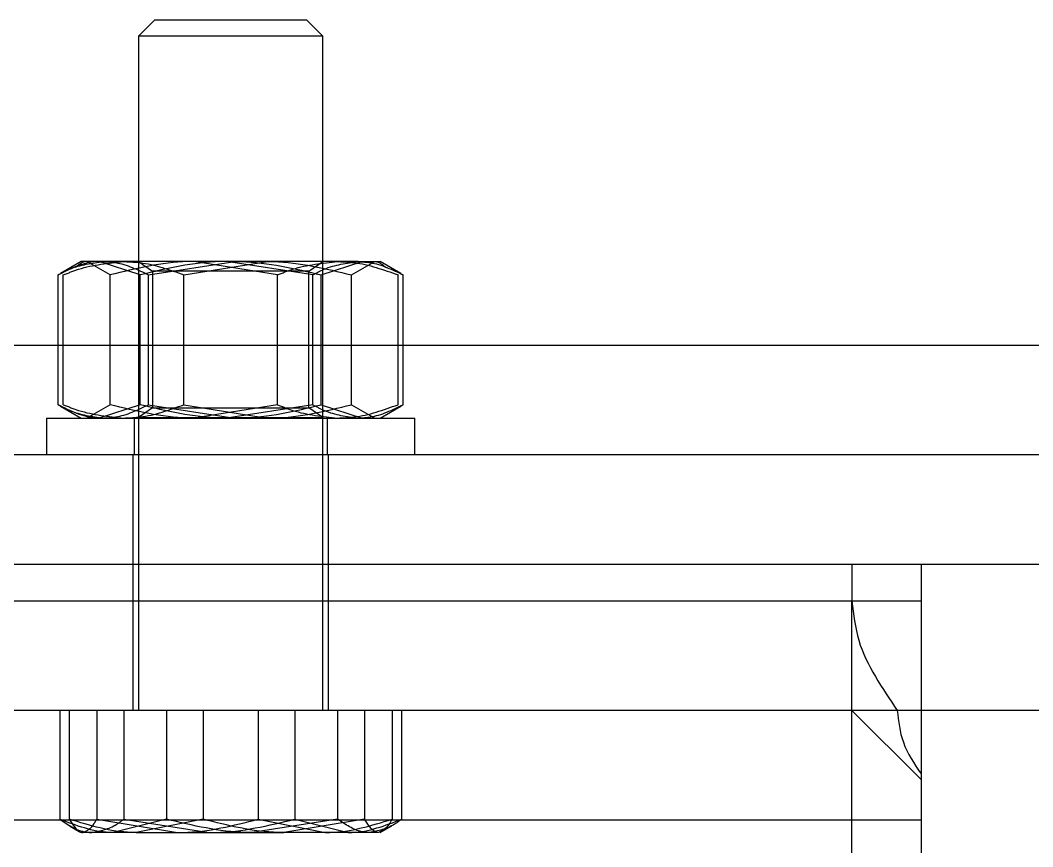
# Model space of a CAD drawing. Header units: metres. Extents: x 0 to 21025, y 0 to 14850.
# Drawn here: x 2212.85 to 2256.85, y 9034.35 to 9070.27 of the extents above; entities that cross this region are included whole.
import ezdxf

# ---------------------------------------------------------------- set-up
doc = ezdxf.new("R2010")
doc.units = ezdxf.units.M
doc.header["$LTSCALE"] = 25
doc.linetypes.add('HIDDEN2', pattern=[4.7625, 3.175, -1.5875])
doc.layers.add('SL4', color=4, linetype='Continuous')
doc.layers.add('ST1', color=7, linetype='HIDDEN2')

msp = doc.modelspace()

# ---------------------------------------------------------------- linework, layer by layer
at = {"layer": 'SL4'}
for p, q in [((2085.802, 9056.144), (2875.564, 9056.144)), ((2875.564, 9046.619), (1925.562, 9046.619)), ((2251.996, 9046.619), (2251.996, 9045.026)), ((2251.996, 9046.619), (2251.996, 9040.269)), ((2251.996, 9045.026), (1961.996, 9045.026)), ((2251.996, 9045.026), (2248.996, 9045.026)), ((2248.996, 9040.269), (2248.996, 9045.026)), ((2251.996, 9045.026), (2251.996, 9040.269)), ((2248.996, 9040.269), (1957.238, 9040.269)), ((2214.983, 9040.269), (2214.983, 9035.549)), ((2220.806, 9040.269), (2220.806, 9035.549)), ((2227.818, 9040.269), (2227.818, 9035.549)), ((2229.009, 9040.269), (2229.009, 9035.549)), ((2251.996, 9037.269), (2248.996, 9040.269)), ((2248.996, 9035.506), (2248.996, 9040.269)), ((2251.996, 9040.269), (2250.966, 9040.269)), ((2251.996, 9040.269), (2251.996, 9037.515)), ((2258.346, 9040.269), (2251.996, 9040.269)), ((2251.996, 9040.269), (2251.996, 9008.519)), ((2215.019, 9035.506), (1988.496, 9035.506)), ((2220.806, 9035.549), (2217.894, 9034.969)), ((2227.818, 9035.549), (2224.312, 9034.969)), ((2248.996, 9035.506), (2228.983, 9035.506)), ((2251.996, 9035.506), (2248.996, 9035.506)), ((2248.996, 9013.276), (2248.996, 9035.506)), ((2215.412, 9035.017), (2215.496, 9034.969)), ((2217.894, 9034.969), (2215.498, 9034.969)), ((2217.894, 9034.969), (2224.312, 9034.969)), ((2228.413, 9034.969), (2224.312, 9034.969))]:
    msp.add_line(p, q, dxfattribs=at)
for points, knots in [([(2248.996, 9045.026), (2249.061, 9044.449), (2249.192, 9043.296), (2249.99, 9041.72), (2250.638, 9040.757), (2250.966, 9040.269)], [0, 0, 0, 0, 0.331384, 0.661532, 1, 1, 1, 1]), ([(2250.966, 9040.269), (2251.016, 9039.802), (2251.118, 9038.841), (2251.698, 9037.965), (2251.996, 9037.515)], [0, 0, 0, 0, 0.485291, 1, 1, 1, 1]), ([(2217.894, 9034.969), (2217.825, 9034.969), (2216.842, 9034.977), (2215.879, 9035.274), (2214.983, 9035.549)], [0, 0, 0, 0, 0.070215, 1, 1, 1, 1]), ([(2214.983, 9035.549), (2215.132, 9035.314), (2215.328, 9035.004), (2215.529, 9034.976), (2215.578, 9034.969)], [0, 0, 0, 0, 0.7581486, 1, 1, 1, 1]), ([(2224.312, 9034.969), (2224.229, 9034.969), (2223.045, 9034.977), (2221.885, 9035.274), (2220.806, 9035.549)], [0, 0, 0, 0, 0.070215, 1, 1, 1, 1]), ([(2228.413, 9034.969), (2228.365, 9034.976), (2228.163, 9035.004), (2227.967, 9035.314), (2227.818, 9035.549)], [0, 0, 0, 0, 0.241851, 1, 1, 1, 1]), ([(2229.009, 9035.549), (2228.965, 9035.473), (2228.771, 9035.131), (2228.57, 9035.039), (2228.413, 9034.969)], [0, 0, 0, 0, 0.223713, 1, 1, 1, 1])]:
    msp.add_open_spline(points, degree=3, knots=knots, dxfattribs=at)
at = {"layer": 'ST1'}
for p, q in [((2218.686, 9070.269), (2217.996, 9069.578)), ((2225.305, 9070.269), (2218.686, 9070.269)), ((2225.996, 9069.578), (2225.305, 9070.269)), ((2225.996, 9069.578), (2217.996, 9069.578)), ((2217.996, 9069.578), (2217.996, 9040.269)), ((2225.996, 9040.269), (2225.996, 9069.578)), ((2215.496, 9059.781), (2214.596, 9059.262)), ((2216.276, 9059.781), (2215.496, 9059.781)), ((2216.753, 9059.201), (2215.738, 9059.781)), ((2218.058, 9059.201), (2216.276, 9059.781)), ((2221.809, 9059.781), (2216.276, 9059.781)), ((2217.996, 9059.781), (2218.596, 9059.361)), ((2218.431, 9059.201), (2222.182, 9059.781)), ((2219.966, 9059.201), (2223.602, 9059.781)), ((2224.026, 9059.201), (2220.389, 9059.781)), ((2225.56, 9059.201), (2221.809, 9059.781)), ((2227.529, 9059.781), (2221.809, 9059.781)), ((2225.396, 9059.361), (2225.996, 9059.781)), ((2225.934, 9059.201), (2227.716, 9059.781)), ((2227.239, 9059.201), (2228.254, 9059.781)), ((2227.529, 9059.781), (2228.496, 9059.781)), ((2229.395, 9059.262), (2228.496, 9059.781)), ((2214.493, 9053.562), (2214.493, 9059.201)), ((2214.723, 9053.562), (2214.723, 9059.201)), ((2216.753, 9053.562), (2216.753, 9059.201)), ((2218.058, 9053.562), (2218.058, 9059.201)), ((2218.431, 9053.562), (2218.431, 9059.201)), ((2224.89, 9059.361), (2218.596, 9059.361)), ((2218.596, 9059.361), (2218.596, 9053.427)), ((2219.966, 9053.562), (2219.966, 9059.201)), ((2224.026, 9053.562), (2224.026, 9059.201)), ((2225.396, 9059.361), (2224.89, 9059.361)), ((2225.396, 9053.427), (2225.396, 9059.361)), ((2225.56, 9053.562), (2225.56, 9059.201)), ((2225.934, 9053.562), (2225.934, 9059.201)), ((2227.239, 9053.562), (2227.239, 9059.201)), ((2229.268, 9053.562), (2229.268, 9059.201)), ((2229.383, 9059.241), (2229.498, 9059.201)), ((2229.498, 9053.562), (2229.498, 9059.201)), ((2085.802, 9056.144), (2875.564, 9056.144)), ((2214.596, 9053.501), (2215.496, 9052.981)), ((2216.753, 9053.562), (2215.738, 9052.981)), ((2218.058, 9053.562), (2216.276, 9052.981)), ((2218.431, 9053.562), (2222.182, 9052.981)), ((2219.966, 9053.562), (2223.602, 9052.981)), ((2224.026, 9053.562), (2220.389, 9052.981)), ((2225.56, 9053.562), (2221.809, 9052.981)), ((2225.934, 9053.562), (2227.716, 9052.981)), ((2227.239, 9053.562), (2228.254, 9052.981)), ((2228.496, 9052.981), (2229.395, 9053.501)), ((2229.383, 9053.522), (2229.498, 9053.562)), ((2218.596, 9053.427), (2217.996, 9053.006)), ((2217.996, 9053.006), (2225.401, 9053.006)), ((2217.996, 9053.006), (2217.996, 9052.981)), ((2218.596, 9053.427), (2225.396, 9053.427)), ((2225.996, 9053.006), (2225.396, 9053.427)), ((2225.401, 9053.006), (2225.996, 9053.006)), ((2225.996, 9052.981), (2225.996, 9053.006)), ((2213.996, 9052.981), (2229.996, 9052.981)), ((2213.996, 9052.981), (2213.996, 9051.381)), ((2217.796, 9052.981), (2217.796, 9051.381)), ((2226.196, 9051.381), (2226.196, 9052.981)), ((2229.996, 9051.381), (2229.996, 9052.981)), ((2875.564, 9051.381), (1875.564, 9051.381)), ((2217.746, 9051.381), (2217.746, 9046.619)), ((2226.246, 9046.619), (2226.246, 9051.381)), ((2217.746, 9046.619), (2217.746, 9040.269)), ((2226.246, 9040.269), (2226.246, 9046.619)), ((2248.996, 9046.619), (2248.996, 9045.026)), ((2248.996, 9045.026), (1961.996, 9045.026)), ((2214.567, 9040.269), (2214.567, 9035.549)), ((2216.173, 9040.269), (2216.173, 9035.549)), ((2217.353, 9040.269), (2217.353, 9035.549)), ((2219.21, 9040.269), (2219.21, 9035.549)), ((2223.186, 9040.269), (2223.186, 9035.549)), ((2224.781, 9040.269), (2224.781, 9035.549)), ((2226.639, 9040.269), (2226.639, 9035.549)), ((2229.424, 9040.269), (2229.424, 9035.549)), ((2250.966, 9040.269), (2248.996, 9040.269)), ((2251.996, 9035.506), (1951.996, 9035.506)), ((2228.983, 9035.506), (2215.019, 9035.506)), ((2216.173, 9035.549), (2219.679, 9034.969)), ((2219.21, 9035.549), (2216.889, 9034.969)), ((2217.353, 9035.549), (2221.067, 9034.969)), ((2226.639, 9035.549), (2222.924, 9034.969)), ((2223.186, 9035.549), (2226.097, 9034.969)), ((2224.781, 9035.549), (2227.103, 9034.969)), ((2251.996, 9035.506), (2248.996, 9035.506)), ((2214.996, 9035.257), (2215.412, 9035.017)), ((2228.496, 9034.969), (2228.996, 9035.257))]:
    msp.add_line(p, q, dxfattribs=at)
for points, knots in [([(2216.276, 9059.781), (2216.233, 9059.78), (2215.631, 9059.772), (2215.042, 9059.476), (2214.493, 9059.201)], [0, 0, 0, 0, 0.070215, 1, 1, 1, 1]), ([(2214.493, 9059.201), (2214.659, 9059.288), (2215.3, 9059.628), (2215.967, 9059.716), (2216.462, 9059.781)], [0, 0, 0, 0, 0.257551, 1, 1, 1, 1]), ([(2214.723, 9059.201), (2214.943, 9059.288), (2215.798, 9059.628), (2216.685, 9059.716), (2217.344, 9059.781)], [0, 0, 0, 0, 0.257551, 1, 1, 1, 1]), ([(2215.738, 9059.781), (2215.714, 9059.781), (2215.547, 9059.78), (2215.384, 9059.64), (2215.244, 9059.52)], [0, 0, 0, 0, 0.144528, 1, 1, 1, 1]), ([(2216.462, 9059.781), (2216.641, 9059.772), (2217.308, 9059.74), (2217.957, 9059.429), (2218.431, 9059.201)], [0, 0, 0, 0, 0.268634, 1, 1, 1, 1]), ([(2220.389, 9059.781), (2220.303, 9059.78), (2219.075, 9059.772), (2217.872, 9059.476), (2216.753, 9059.201)], [0, 0, 0, 0, 0.070215, 1, 1, 1, 1]), ([(2217.344, 9059.781), (2217.583, 9059.772), (2218.47, 9059.74), (2219.334, 9059.429), (2219.966, 9059.201)], [0, 0, 0, 0, 0.2686336, 1, 1, 1, 1]), ([(2221.809, 9059.781), (2221.72, 9059.78), (2220.453, 9059.772), (2219.212, 9059.476), (2218.058, 9059.201)], [0, 0, 0, 0, 0.070215, 1, 1, 1, 1]), ([(2222.182, 9059.781), (2222.271, 9059.78), (2223.538, 9059.772), (2224.779, 9059.476), (2225.934, 9059.201)], [0, 0, 0, 0, 0.070215, 1, 1, 1, 1]), ([(2223.602, 9059.781), (2223.688, 9059.78), (2224.916, 9059.772), (2226.12, 9059.476), (2227.239, 9059.201)], [0, 0, 0, 0, 0.070215, 1, 1, 1, 1]), ([(2224.026, 9059.201), (2224.246, 9059.288), (2225.1, 9059.628), (2225.988, 9059.716), (2226.647, 9059.781)], [0, 0, 0, 0, 0.257551, 1, 1, 1, 1]), ([(2225.56, 9059.201), (2225.726, 9059.288), (2226.367, 9059.628), (2227.034, 9059.716), (2227.529, 9059.781)], [0, 0, 0, 0, 0.257551, 1, 1, 1, 1]), ([(2226.647, 9059.781), (2226.885, 9059.772), (2227.773, 9059.74), (2228.637, 9059.429), (2229.268, 9059.201)], [0, 0, 0, 0, 0.268634, 1, 1, 1, 1]), ([(2227.529, 9059.781), (2227.708, 9059.772), (2228.375, 9059.74), (2229.024, 9059.429), (2229.498, 9059.201)], [0, 0, 0, 0, 0.268634, 1, 1, 1, 1]), ([(2228.254, 9059.781), (2228.278, 9059.781), (2228.444, 9059.78), (2228.607, 9059.64), (2228.747, 9059.52)], [0, 0, 0, 0, 0.144528, 1, 1, 1, 1]), ([(2216.276, 9052.981), (2216.233, 9052.982), (2215.631, 9052.99), (2215.042, 9053.286), (2214.493, 9053.562)], [0, 0, 0, 0, 0.0702148, 1, 1, 1, 1]), ([(2214.493, 9053.562), (2214.659, 9053.474), (2215.3, 9053.134), (2215.967, 9053.046), (2216.462, 9052.981)], [0, 0, 0, 0, 0.257551, 1, 1, 1, 1]), ([(2214.723, 9053.562), (2214.943, 9053.474), (2215.798, 9053.134), (2216.685, 9053.046), (2217.344, 9052.981)], [0, 0, 0, 0, 0.257551, 1, 1, 1, 1]), ([(2216.462, 9052.981), (2216.641, 9052.99), (2217.308, 9053.022), (2217.957, 9053.334), (2218.431, 9053.562)], [0, 0, 0, 0, 0.268634, 1, 1, 1, 1]), ([(2220.389, 9052.981), (2220.303, 9052.982), (2219.075, 9052.99), (2217.872, 9053.286), (2216.753, 9053.562)], [0, 0, 0, 0, 0.070215, 1, 1, 1, 1]), ([(2217.344, 9052.981), (2217.583, 9052.99), (2218.47, 9053.022), (2219.334, 9053.334), (2219.966, 9053.562)], [0, 0, 0, 0, 0.2686336, 1, 1, 1, 1]), ([(2221.809, 9052.981), (2221.72, 9052.982), (2220.453, 9052.99), (2219.212, 9053.286), (2218.058, 9053.562)], [0, 0, 0, 0, 0.070215, 1, 1, 1, 1]), ([(2222.182, 9052.981), (2222.271, 9052.982), (2223.538, 9052.99), (2224.779, 9053.286), (2225.934, 9053.562)], [0, 0, 0, 0, 0.070215, 1, 1, 1, 1]), ([(2223.602, 9052.981), (2223.688, 9052.982), (2224.916, 9052.99), (2226.12, 9053.286), (2227.239, 9053.562)], [0, 0, 0, 0, 0.0702148, 1, 1, 1, 1]), ([(2224.026, 9053.562), (2224.246, 9053.474), (2225.1, 9053.134), (2225.988, 9053.046), (2226.647, 9052.981)], [0, 0, 0, 0, 0.257551, 1, 1, 1, 1]), ([(2225.56, 9053.562), (2225.726, 9053.474), (2226.367, 9053.134), (2227.034, 9053.046), (2227.529, 9052.981)], [0, 0, 0, 0, 0.257551, 1, 1, 1, 1]), ([(2226.647, 9052.981), (2226.885, 9052.99), (2227.773, 9053.022), (2228.637, 9053.334), (2229.268, 9053.562)], [0, 0, 0, 0, 0.268634, 1, 1, 1, 1]), ([(2227.529, 9052.981), (2227.708, 9052.99), (2228.375, 9053.022), (2229.024, 9053.334), (2229.498, 9053.562)], [0, 0, 0, 0, 0.268634, 1, 1, 1, 1]), ([(2216.889, 9034.969), (2216.834, 9034.969), (2216.05, 9034.977), (2215.281, 9035.274), (2214.567, 9035.549)], [0, 0, 0, 0, 0.070215, 1, 1, 1, 1]), ([(2214.567, 9035.549), (2214.915, 9035.314), (2215.375, 9035.004), (2215.846, 9034.976), (2215.96, 9034.969)], [0, 0, 0, 0, 0.758149, 1, 1, 1, 1]), ([(2215.578, 9034.969), (2215.734, 9035.039), (2215.936, 9035.131), (2216.13, 9035.473), (2216.173, 9035.549)], [0, 0, 0, 0, 0.776287, 1, 1, 1, 1]), ([(2215.96, 9034.969), (2216.326, 9035.039), (2216.798, 9035.131), (2217.251, 9035.473), (2217.353, 9035.549)], [0, 0, 0, 0, 0.776287, 1, 1, 1, 1]), ([(2222.924, 9034.969), (2222.836, 9034.969), (2221.582, 9034.977), (2220.353, 9035.274), (2219.21, 9035.549)], [0, 0, 0, 0, 0.070215, 1, 1, 1, 1]), ([(2219.679, 9034.969), (2219.762, 9034.969), (2220.947, 9034.977), (2222.107, 9035.274), (2223.186, 9035.549)], [0, 0, 0, 0, 0.070215, 1, 1, 1, 1]), ([(2221.067, 9034.969), (2221.155, 9034.969), (2222.409, 9034.977), (2223.639, 9035.274), (2224.781, 9035.549)], [0, 0, 0, 0, 0.070215, 1, 1, 1, 1]), ([(2226.097, 9034.969), (2226.166, 9034.969), (2227.149, 9034.977), (2228.113, 9035.274), (2229.009, 9035.549)], [0, 0, 0, 0, 0.070215, 1, 1, 1, 1]), ([(2228.031, 9034.969), (2227.917, 9034.976), (2227.446, 9035.004), (2226.987, 9035.314), (2226.639, 9035.549)], [0, 0, 0, 0, 0.241851, 1, 1, 1, 1]), ([(2227.103, 9034.969), (2227.158, 9034.969), (2227.942, 9034.977), (2228.71, 9035.274), (2229.424, 9035.549)], [0, 0, 0, 0, 0.0702148, 1, 1, 1, 1]), ([(2229.424, 9035.549), (2229.323, 9035.473), (2228.869, 9035.131), (2228.398, 9035.039), (2228.031, 9034.969)], [0, 0, 0, 0, 0.223713, 1, 1, 1, 1])]:
    msp.add_open_spline(points, degree=3, knots=knots, dxfattribs=at)

doc.saveas('drawing.dxf')
